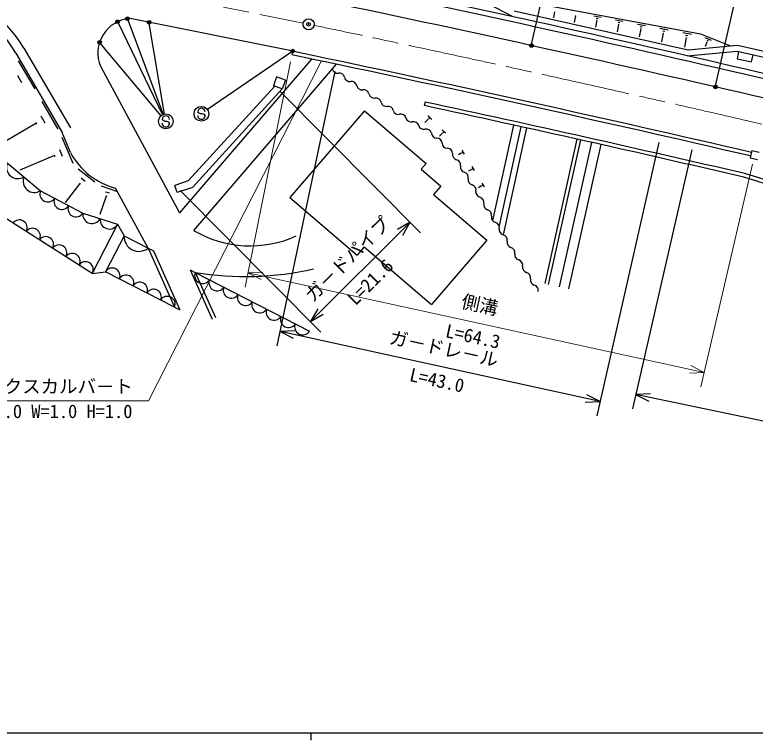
# Model space of a CAD drawing. Units: millimetres, scale not verified. Extents: x 40000 to 680000, y 20000 to 380000.
# Drawn here: x 127876 to 228234, y 204000 to 302340 of the extents above; entities that cross this region are included whole.
import ezdxf
from ezdxf.enums import TextEntityAlignment as Align

# ---------------------------------------------------------------- set-up
doc = ezdxf.new("R2010")
doc.units = ezdxf.units.MM
doc.header["$LTSCALE"] = 1000
doc.header["$PDMODE"] = 32
doc.header["$PDSIZE"] = 500
doc.linetypes.add('CHAIN', pattern=[18.5, 12, -1.5, 3.5, -1.5])
for name, color, linetype, lineweight in [('S-BGD', 7, 'Continuous', 25), ('S-BMK', 2, 'CHAIN', 13), ('S-BMK-SRVR', 3, 'Continuous', 25), ('S-STR-HTXT', 7, 'Continuous', 13), ('S-STR-STRC', 7, 'Continuous', 25), ('S-TTL-BAND', 7, 'Continuous', 25)]:
    doc.layers.add(name, color=color, linetype=linetype, lineweight=lineweight)
doc.styles.add('@ＭＳ ゴシック', font='')
doc.styles.add('ＭＳ ゴシック', font='')
doc.styles.get('@ＭＳ ゴシック').set_extended_font_data('@MS Gothic')
doc.styles.get('ＭＳ ゴシック').set_extended_font_data('MS Gothic')

msp = doc.modelspace()

# ---------------------------------------------------------------- linework, layer by layer
at = {"layer": 'S-BGD'}
for p, q in [((190984, 305314), (220834, 299751)), ((195352, 302088), (190729, 304544)), ((195545, 302891), (219160, 297595)), ((201028, 302748), (200880, 301951)), ((203872, 302192), (203709, 301316)), ((203844, 302197), (203900, 302187)), ((206381, 302190), (207333, 302013)), ((165390, 297444), (143510, 301859)), ((206768, 301625), (206590, 300670)), ((206694, 301885), (206932, 301841)), ((206739, 301631), (206798, 301620)), ((209308, 301645), (210314, 301457)), ((209639, 301323), (209890, 301276)), ((212289, 301089), (213350, 300891)), ((209717, 301048), (209524, 300012)), ((209686, 301054), (209749, 301042)), ((212721, 300460), (212512, 299342)), ((212638, 300750), (212903, 300700)), ((212688, 300466), (212754, 300454)), ((215325, 300523), (216441, 300315)), ((215692, 300166), (215970, 300114)), ((215779, 299862), (215555, 298660)), ((215744, 299868), (215814, 299855)), ((218417, 299947), (219588, 299729)), ((218893, 299252), (218654, 297965)), ((218802, 299572), (219094, 299518)), ((218857, 299259), (218930, 299245)), ((220834, 299751), (224871, 298126)), ((221424, 299244), (222287, 298897)), ((219160, 297595), (225839, 298216)), ((221682, 298639), (221437, 298030)), ((221655, 298650), (221709, 298628)), ((221661, 298898), (221876, 298811)), ((225839, 298216), (239322, 295193)), ((127997, 297158), (134278, 286369)), ((129120, 297813), (135402, 287023)), ((165507, 297267), (165438, 296924)), ((168467, 296772), (165683, 297382)), ((219025, 296779), (225788, 297408)), ((225990, 297363), (225772, 296387)), ((225788, 297408), (239093, 294425)), ((128330, 296078), (130571, 292301)), ((168108, 296339), (150213, 275511)), ((168360, 296284), (165430, 296926)), ((225772, 296387), (227723, 295949)), ((227723, 295949), (227942, 296925)), ((139471, 295361), (150213, 275511)), ((171457, 295633), (152113, 273119)), ((128226, 294102), (128786, 293157)), ((163365, 293910), (162952, 292730)), ((164545, 293497), (163365, 293910)), ((164545, 293497), (164132, 292318)), ((163106, 292677), (151382, 279816)), ((164132, 292318), (151945, 278949)), ((164132, 292318), (162952, 292730)), ((131520, 290609), (133722, 286828)), ((183477, 290515), (183372, 290027)), ((175270, 289330), (165169, 277573)), ((175270, 289330), (183613, 282161)), ((131401, 288641), (131951, 287695)), ((183871, 288157), (183448, 287726)), ((183854, 288173), (183887, 288141)), ((183866, 288683), (184397, 288162)), ((183934, 288355), (184067, 288224)), ((130730, 287618), (125545, 284599)), ((130662, 287736), (130799, 287499)), ((195489, 287387), (192641, 274447)), ((196466, 287172), (193515, 273766)), ((135413, 283675), (134278, 286369)), ((185825, 286270), (185447, 285885)), ((185809, 286285), (185840, 286255)), ((185820, 286765), (186320, 286275)), ((185885, 286456), (186010, 286334)), ((197247, 287000), (194056, 272503)), ((134262, 285763), (135745, 282243)), ((204074, 285483), (199701, 265908)), ((204562, 285374), (200189, 265799)), ((206026, 285047), (201653, 265471)), ((133938, 284072), (134309, 283192)), ((207295, 284762), (202922, 265188)), ((133244, 283262), (128562, 281289)), ((133197, 283372), (133290, 283152)), ((188373, 283566), (188026, 283353)), ((188363, 283582), (188382, 283550)), ((188462, 283709), (188541, 283580)), ((188472, 283981), (188788, 283466)), ((227777, 283929), (227551, 282955)), ((227777, 283929), (228751, 283703)), ((126856, 282253), (131364, 278485)), ((183613, 282161), (182962, 281403)), ((227551, 282955), (228525, 282729)), ((136459, 281481), (138732, 279698)), ((182962, 281403), (185616, 279122)), ((189733, 281344), (189383, 281129)), ((189723, 281360), (189743, 281328)), ((189823, 281488), (189902, 281358)), ((189833, 281761), (190150, 281244)), ((136866, 280244), (137434, 279798)), ((245671, 274434), (226689, 280333)), ((245801, 274917), (226820, 280816)), ((136704, 279453), (134704, 276905)), ((136633, 279509), (136775, 279397)), ((139602, 279134), (141638, 278432)), ((151382, 279816), (149574, 279216)), ((149889, 278266), (149574, 279216)), ((185616, 279122), (184639, 277984)), ((191095, 279120), (190742, 278903)), ((191085, 279136), (191105, 279103)), ((191185, 279264), (191265, 279134)), ((191196, 279538), (191514, 279019)), ((131364, 278485), (137084, 275456)), ((140190, 278362), (140699, 278186)), ((145947, 270705), (141538, 278852)), ((151945, 278949), (149889, 278266)), ((140269, 277765), (139415, 275289)), ((140205, 277787), (140332, 277743)), ((165169, 277573), (174271, 269753)), ((184639, 277984), (191845, 271793)), ((138381, 267285), (125831, 275233)), ((137084, 275456), (141810, 273955)), ((141810, 273955), (138381, 267285)), ((141810, 273955), (142687, 272380)), ((142687, 272380), (140172, 267488)), ((142687, 272380), (145947, 270705)), ((191845, 271793), (184350, 263070)), ((145947, 270705), (149514, 262687)), ((145947, 270705), (146656, 270340)), ((146656, 270340), (150224, 262323)), ((175248, 270891), (174271, 269753)), ((175248, 270891), (184350, 263070)), ((138381, 267285), (140172, 267488)), ((149514, 262687), (140172, 267488)), ((151623, 267787), (154606, 261083)), ((151623, 267787), (152332, 267423)), ((152332, 267423), (155063, 261287)), ((152332, 267423), (167831, 259457)), ((149514, 262687), (150224, 262323))]:
    msp.add_line(p, q, dxfattribs=at)
for centre, radius, start, end in [((110018, 285844), 22542, 32.06838, 70.60113), ((-410340, -2454298), 2822149, 76.8719, 78.12045), ((-410340, -2454298), 2821449, 76.8719, 78.11968), ((110667, 286926), 20125, 30.55973, 60.53863), ((-408505, -2456590), 2820715, 76.91872, 78.16264), ((143880, 297124), 4749, 94.4679, 201.80202), ((-408505, -2456590), 2812665, 76.9289, 78.16542), ((-408505, -2456590), 2813165, 76.9289, 78.16542), ((171618, 295148), 725, 192.12265, 279.32829), ((171853, 293717), 725, 12.12265, 99.32829), ((173271, 294021), 725, 192.12265, 279.32829), ((173506, 292591), 725, 12.12265, 99.32829), ((174923, 292895), 725, 192.12265, 279.32829), ((175159, 291464), 725, 12.12265, 99.32829), ((176576, 291769), 725, 192.12265, 279.32829), ((176811, 290338), 725, 12.12265, 99.32829), ((178229, 290643), 725, 192.12265, 279.32829), ((-408505, -2456590), 2810165, 76.93354, 77.83912), ((178464, 289212), 725, 12.12265, 99.32829), ((179870, 289562), 725, 195.87268, 283.07832), ((-408505, -2456590), 2809665, 76.93392, 77.83912), ((180198, 288150), 725, 15.87268, 103.07832), ((181593, 288546), 725, 195.87268, 283.07832), ((181921, 287134), 725, 15.87268, 103.07832), ((183316, 287531), 725, 195.87268, 283.07832), ((183644, 286118), 725, 15.87268, 103.07832), ((185065, 286349), 725, 182.55551, 269.76115), ((185059, 284899), 725, 2.55551, 89.76115), ((186508, 284964), 725, 182.55551, 269.76115), ((186502, 283514), 725, 2.55551, 89.76115), ((143875, 288120), 9558, 207.71705, 255.84638), ((187936, 283398), 725, 168.20695, 255.41258), ((128284, 281671), 1542, 157.81621, 302.40462), ((187571, 281994), 725, 348.20695, 75.41258), ((188990, 281698), 725, 168.20695, 255.41258), ((130538, 279786), 1542, 157.81621, 302.40462), ((188625, 280295), 725, 348.20695, 75.41258), ((190044, 279998), 725, 168.20695, 255.41258), ((189679, 278595), 725, 348.20695, 75.41258), ((132354, 278049), 1082, 156.27221, 327.93325), ((191099, 278299), 725, 168.20695, 255.41258), ((134261, 277040), 1082, 156.27221, 327.93325), ((190733, 276896), 725, 348.20695, 75.41258), ((136167, 276031), 1082, 156.27221, 327.93325), ((192153, 276599), 725, 168.20695, 255.41258), ((138338, 275310), 1263, 173.31743, 331.43716), ((191788, 275196), 725, 348.20695, 75.41258), ((193207, 274900), 725, 168.20695, 255.41258), ((128487, 273478), 1063, 330.9501, 144.3566), ((140701, 274559), 1263, 173.31743, 331.43716), ((192842, 273496), 725, 348.20695, 75.41258), ((130280, 272343), 1063, 330.9501, 144.3566), ((159785, 286081), 15062, 239.37764, 294.50663), ((194261, 273200), 725, 168.20695, 255.41258), ((132073, 271207), 1063, 330.9501, 144.3566), ((144697, 272283), 2013, 177.23682, 308.36191), ((193896, 271797), 725, 348.20695, 75.41258), ((133866, 270072), 1063, 330.9501, 144.3566), ((195315, 271500), 725, 168.20695, 255.41258), ((135659, 268936), 1063, 330.9501, 144.3566), ((194950, 270097), 725, 348.20695, 75.41258), ((196370, 269801), 725, 168.20695, 255.41258), ((196004, 268398), 725, 348.20695, 75.41258), ((137452, 267801), 1063, 330.9501, 144.3566), ((141084, 266964), 1052, 335.54163, 150.0571), ((197424, 268101), 725, 168.20695, 255.41258), ((142952, 266003), 1052, 335.54163, 150.0571), ((153342, 267004), 1093, 157.47688, 328.12185), ((159143, 308739), 41874, 260.63954, 282.70964), ((197059, 266698), 725, 348.20695, 75.41258), ((144820, 265043), 1052, 335.54163, 150.0571), ((155279, 266009), 1093, 157.47688, 328.12185), ((198478, 266402), 725, 168.20695, 255.41258), ((146689, 264083), 1052, 335.54163, 150.0571), ((157217, 265013), 1093, 157.47688, 328.12185), ((198113, 264998), 725, 348.20695, 75.41258), ((148557, 263123), 1052, 335.54163, 150.0571), ((159154, 264017), 1093, 157.47688, 328.12185), ((161091, 263021), 1093, 157.47688, 328.12185), ((163029, 262026), 1093, 157.47688, 328.12185), ((164966, 261030), 1093, 157.47688, 328.12185), ((166903, 260034), 1093, 157.47688, 328.12185)]:
    msp.add_arc(centre, radius, start, end, dxfattribs=at)
at = {"layer": 'S-BMK'}
for p, q in [((70411, 320690), (166965, 301207)), ((169269, 300742), (168435, 300910))]:
    msp.add_line(p, q, dxfattribs=at)
msp.add_arc((-408505, -2456590), 2817215, 76.91872, 78.16542, dxfattribs=at)
at = {"layer": 'S-BMK-SRVR'}
msp.add_circle((167700, 301059), 750, dxfattribs=at)
msp.add_point((167700, 301059), dxfattribs=at)
at = {"layer": 'S-STR-HTXT'}
for p, q in [((146000, 250000), (169407, 296011)), ((165240, 295944), (159079, 265412)), ((227868, 282113), (220853, 251921)), ((161473, 267466), (159475, 267373)), ((159475, 267373), (221305, 253869)), ((159475, 267373), (161252, 266455)), ((221305, 253869), (219528, 254787)), ((219308, 253776), (221305, 253869)), ((120000, 250000), (146000, 250000))]:
    msp.add_line(p, q, dxfattribs=at)
at = {"layer": 'S-STR-STRC'}
for p, q in [((197932, 298318), (200910, 311844)), ((222872, 292709), (225972, 306207)), ((141878, 301265), (147908, 288796)), ((143195, 301675), (147993, 288833)), ((148177, 288882), (146106, 301192)), ((147701, 288663), (139466, 298497)), ((165413, 297330), (153998, 289486)), ((171251, 294654), (163415, 257470)), ((163811, 291968), (182882, 272797)), ((152779, 289060), (152679, 289178)), ((153024, 288921), (152779, 289060)), ((147948, 288037), (147848, 288155)), ((148193, 287897), (147948, 288037)), ((153324, 288918), (153024, 288921)), ((153569, 288807), (153324, 288918)), ((153675, 288670), (153569, 288807)), ((148493, 287895), (148193, 287897)), ((148738, 287783), (148493, 287895)), ((148844, 287647), (148738, 287783)), ((215192, 285027), (206763, 247973)), ((219628, 284014), (211584, 248919)), ((150280, 278507), (169350, 259336)), ((181471, 274215), (167940, 260754)), ((181471, 274215), (179737, 273219)), ((180467, 272485), (181471, 274215)), ((168944, 262483), (167940, 260754)), ((167940, 260754), (169674, 261749)), ((165825, 259519), (163827, 259427)), ((207207, 249923), (163827, 259427)), ((163827, 259427), (165604, 258508)), ((214028, 250977), (212031, 250868)), ((205209, 249831), (207207, 249923)), ((207207, 249923), (205430, 250842)), ((355334, 220731), (212031, 250868)), ((212031, 250868), (213815, 249964))]:
    msp.add_line(p, q, dxfattribs=at)
for centre, radius in [((141812, 301400), 150), ((141812, 301400), 120), ((141812, 301400), 90), ((141812, 301400), 60), ((141812, 301400), 30), ((143142, 301816), 150), ((143142, 301816), 120), ((143142, 301816), 90), ((143142, 301816), 60), ((143142, 301816), 30), ((146081, 301340), 150), ((146081, 301340), 120), ((146081, 301340), 90), ((146081, 301340), 60), ((146081, 301340), 30), ((139370, 298612), 150), ((139370, 298612), 120), ((139370, 298612), 90), ((139370, 298612), 60), ((139370, 298612), 30), ((197900, 298171), 150), ((197900, 298171), 120), ((197900, 298171), 90), ((197900, 298171), 60), ((197900, 298171), 30), ((165537, 297414), 150), ((165537, 297414), 120), ((165537, 297414), 90), ((165537, 297414), 60), ((165537, 297414), 30), ((222839, 292563), 150), ((222839, 292563), 120), ((222839, 292563), 90), ((222839, 292563), 60), ((222839, 292563), 30), ((153174, 288920), 1000), ((148343, 287896), 1000)]:
    msp.add_circle(centre, radius, dxfattribs=at)
for centre, start, end in [((153179, 289174), 359.55488, 179.55488), ((148348, 288151), 359.55488, 179.55488), ((153175, 288674), 179.55488, 359.55488), ((148344, 287651), 179.55488, 359.55488)]:
    msp.add_arc(centre, 500, start, end, dxfattribs=at)
for p in [(141812, 301400), (143142, 301816), (146081, 301340), (139370, 298612), (197900, 298171), (165537, 297414), (222839, 292563)]:
    msp.add_point(p, dxfattribs=at)
at = {"layer": 'S-TTL-BAND'}
for p, q in [((40000, 205000), (579000, 205000)), ((168000, 205000), (168000, 204000))]:
    msp.add_line(p, q, dxfattribs=at)

# ---------------------------------------------------------------- texts
at = {"layer": 'S-STR-HTXT', "style": 'ＭＳ ゴシック'}
msp.add_text('側溝', height=1833, rotation=347.68, dxfattribs=at).set_placement((190603, 261598), align=Align.BOTTOM_CENTER)
at = {"layer": 'S-STR-HTXT', "style": '@ＭＳ ゴシック'}
msp.add_text('L=64.3', height=1833, rotation=347.68, dxfattribs=at).set_placement((190177, 259644), align=Align.TOP_CENTER)
at = {"layer": 'S-STR-HTXT', "style": 'ＭＳ ゴシック'}
msp.add_text('ボックスカルバ－ト', height=1833, dxfattribs=at).set_placement((121375, 250500), align=Align.BOTTOM_LEFT)
msp.add_text('L=14.0 W=1.0 H=1.0', height=1833, dxfattribs=at).set_placement((121375, 249500), align=Align.TOP_LEFT)
at = {"layer": 'S-STR-STRC', "style": 'ＭＳ ゴシック'}
for s, rotation, p in [('ガ－ドパイプ', 44.85, (174000, 268193)), ('ガ－ドレ－ル', 347.642, (185731, 255652))]:
    msp.add_text(s, height=1833, rotation=rotation, dxfattribs=at).set_placement(p, align=Align.BOTTOM_CENTER)
at = {"layer": 'S-STR-STRC', "style": '@ＭＳ ゴシック'}
for s, rotation, p in [('L=21.6', 44.85, (175411, 266775)), ('L=43.0', 347.642, (185303, 253698))]:
    msp.add_text(s, height=1833, rotation=rotation, dxfattribs=at).set_placement(p, align=Align.TOP_CENTER)

doc.saveas('drawing.dxf')
